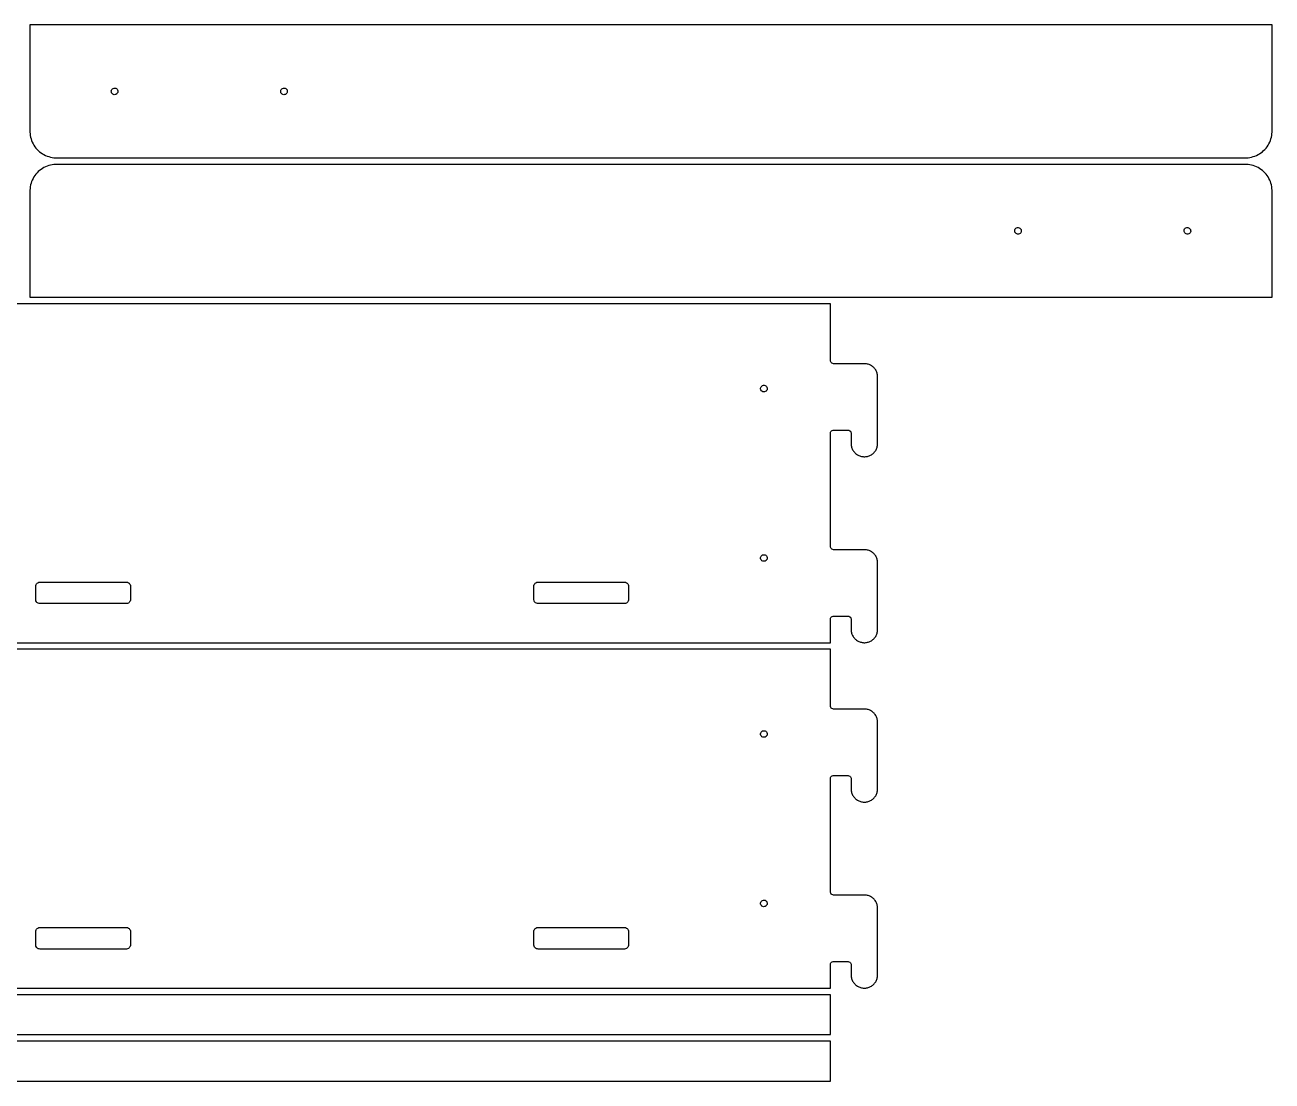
# Model space of a CAD drawing. Header units: metres. Extents: x -47 to 47, y -73 to 70.
# Drawn here: x -0.06 to 46.88, y 30.62 to 70.38 of the extents above; entities that cross this region are included whole.
import ezdxf

# ---------------------------------------------------------------- set-up
doc = ezdxf.new("R2010")
doc.units = ezdxf.units.M

msp = doc.modelspace()

# ---------------------------------------------------------------- linework, layer by layer
for p, q in [((46.875, 70.375), (0.125, 70.375)), ((0.125, 70.375), (0.125, 66.3423)), ((46.875, 66.3423), (46.875, 70.375)), ((3.18805, 67.8873), (3.19545, 67.9191)), ((3.18912, 67.8546), (3.18805, 67.8873)), ((3.19859, 67.8234), (3.18912, 67.8546)), ((3.19545, 67.9191), (3.21085, 67.9478)), ((3.21584, 67.7957), (3.19859, 67.8234)), ((3.21085, 67.9478), (3.23317, 67.9717)), ((3.23965, 67.7733), (3.21584, 67.7957)), ((3.23317, 67.9717), (3.26089, 67.9889)), ((3.26845, 67.7579), (3.23965, 67.7733)), ((3.26089, 67.9889), (3.29213, 67.9984)), ((3.30025, 67.7505), (3.26845, 67.7579)), ((3.29213, 67.9984), (3.32477, 67.9995)), ((3.33289, 67.7516), (3.30025, 67.7505)), ((3.32477, 67.9995), (3.35657, 67.9921)), ((3.36412, 67.7611), (3.33289, 67.7516)), ((3.35657, 67.9921), (3.38536, 67.9767)), ((3.39185, 67.7783), (3.36412, 67.7611)), ((3.38536, 67.9767), (3.40918, 67.9543)), ((3.41417, 67.8022), (3.39185, 67.7783)), ((3.40918, 67.9543), (3.42642, 67.9266)), ((3.42957, 67.8309), (3.41417, 67.8022)), ((3.42642, 67.9266), (3.4359, 67.8954)), ((3.43697, 67.8627), (3.42957, 67.8309)), ((3.4359, 67.8954), (3.43697, 67.8627)), ((9.56305, 67.8873), (9.57045, 67.9191)), ((9.56412, 67.8546), (9.56305, 67.8873)), ((9.57359, 67.8234), (9.56412, 67.8546)), ((9.57045, 67.9191), (9.58585, 67.9478)), ((9.59084, 67.7957), (9.57359, 67.8234)), ((9.58585, 67.9478), (9.60817, 67.9717)), ((9.61465, 67.7733), (9.59084, 67.7957)), ((9.60817, 67.9717), (9.63589, 67.9889)), ((9.64345, 67.7579), (9.61465, 67.7733)), ((9.63589, 67.9889), (9.66713, 67.9984)), ((9.67525, 67.7505), (9.64345, 67.7579)), ((9.66713, 67.9984), (9.69977, 67.9995)), ((9.70789, 67.7516), (9.67525, 67.7505)), ((9.69977, 67.9995), (9.73157, 67.9921)), ((9.73912, 67.7611), (9.70789, 67.7516)), ((9.73157, 67.9921), (9.76036, 67.9767)), ((9.76685, 67.7783), (9.73912, 67.7611)), ((9.76036, 67.9767), (9.78418, 67.9543)), ((9.78917, 67.8022), (9.76685, 67.7783)), ((9.78418, 67.9543), (9.80142, 67.9266)), ((9.80457, 67.8309), (9.78917, 67.8022)), ((9.80142, 67.9266), (9.8109, 67.8954)), ((9.81197, 67.8627), (9.80457, 67.8309)), ((9.8109, 67.8954), (9.81197, 67.8627)), ((0.125, 66.3423), (0.12929, 66.2769)), ((0.12929, 66.2769), (0.13783, 66.212)), ((0.13783, 66.212), (0.1506, 66.1478)), ((46.8494, 66.1478), (46.8622, 66.212)), ((46.8622, 66.212), (46.8707, 66.2769)), ((46.8707, 66.2769), (46.875, 66.3423)), ((0.1506, 66.1478), (0.16756, 66.0846)), ((0.16756, 66.0846), (0.1886, 66.0226)), ((0.1886, 66.0226), (0.21365, 65.9621)), ((0.21365, 65.9621), (0.24261, 65.9034)), ((0.24261, 65.9034), (0.27535, 65.8467)), ((0.27535, 65.8467), (0.31172, 65.7922)), ((0.31172, 65.7922), (0.35158, 65.7403)), ((0.35158, 65.7403), (0.39476, 65.6911)), ((46.6052, 65.691), (46.6484, 65.7403)), ((46.6484, 65.7403), (46.6883, 65.7922)), ((46.6883, 65.7922), (46.7247, 65.8466)), ((46.7247, 65.8466), (46.7574, 65.9033)), ((46.7574, 65.9033), (46.7863, 65.9621)), ((46.7863, 65.9621), (46.8114, 66.0226)), ((46.8114, 66.0226), (46.8324, 66.0845)), ((46.8324, 66.0845), (46.8494, 66.1478)), ((0.39476, 65.6911), (0.44105, 65.6448)), ((0.44105, 65.6448), (0.49028, 65.6016)), ((0.49028, 65.6016), (0.54222, 65.5617)), ((0.54222, 65.5617), (0.59666, 65.5253)), ((0.59666, 65.5253), (0.65335, 65.4926)), ((0.65335, 65.4926), (0.71208, 65.4637)), ((0.71208, 65.4637), (0.77257, 65.4386)), ((0.77257, 65.4386), (0.83456, 65.4176)), ((0.83456, 65.4176), (0.89781, 65.4006)), ((0.89781, 65.4006), (0.96202, 65.3878)), ((0.96202, 65.3878), (1.02693, 65.3793)), ((1.02693, 65.3793), (1.09227, 65.375)), ((1.09227, 65.375), (45.9077, 65.375)), ((45.9077, 65.375), (45.9731, 65.3793)), ((45.9731, 65.3793), (46.038, 65.3878)), ((46.038, 65.3878), (46.1022, 65.4006)), ((46.1022, 65.4006), (46.1654, 65.4175)), ((46.1654, 65.4175), (46.2274, 65.4386)), ((46.2274, 65.4386), (46.2879, 65.4636)), ((46.2879, 65.4636), (46.3466, 65.4926)), ((46.3466, 65.4926), (46.4033, 65.5253)), ((46.4033, 65.5253), (46.4578, 65.5617)), ((46.4578, 65.5617), (46.5097, 65.6016)), ((46.5097, 65.6016), (46.5589, 65.6447)), ((46.5589, 65.6447), (46.6052, 65.691)), ((0.39476, 64.8089), (0.35158, 64.7597)), ((0.44105, 64.8552), (0.39476, 64.8089)), ((0.49028, 64.8984), (0.44105, 64.8552)), ((0.54222, 64.9383), (0.49028, 64.8984)), ((0.59666, 64.9747), (0.54222, 64.9383)), ((0.65335, 65.0074), (0.59666, 64.9747)), ((0.71208, 65.0363), (0.65335, 65.0074)), ((0.77257, 65.0614), (0.71208, 65.0363)), ((0.83456, 65.0824), (0.77257, 65.0614)), ((0.89781, 65.0994), (0.83456, 65.0824)), ((0.96202, 65.1122), (0.89781, 65.0994)), ((1.02693, 65.1207), (0.96202, 65.1122)), ((1.09227, 65.125), (1.02693, 65.1207)), ((45.9077, 65.125), (1.09227, 65.125)), ((45.9731, 65.1207), (45.9077, 65.125)), ((46.038, 65.1122), (45.9731, 65.1207)), ((46.1022, 65.0994), (46.038, 65.1122)), ((46.1654, 65.0825), (46.1022, 65.0994)), ((46.2274, 65.0614), (46.1654, 65.0825)), ((46.2879, 65.0364), (46.2274, 65.0614)), ((46.3466, 65.0074), (46.2879, 65.0364)), ((46.4033, 64.9747), (46.3466, 65.0074)), ((46.4578, 64.9383), (46.4033, 64.9747)), ((46.5097, 64.8984), (46.4578, 64.9383)), ((46.5589, 64.8553), (46.5097, 64.8984)), ((46.6052, 64.809), (46.5589, 64.8553)), ((46.6484, 64.7597), (46.6052, 64.809)), ((0.1506, 64.3522), (0.13783, 64.288)), ((0.16756, 64.4154), (0.1506, 64.3522)), ((0.1886, 64.4774), (0.16756, 64.4154)), ((0.21365, 64.5379), (0.1886, 64.4774)), ((0.24261, 64.5966), (0.21365, 64.5379)), ((0.27535, 64.6533), (0.24261, 64.5966)), ((0.31172, 64.7078), (0.27535, 64.6533)), ((0.35158, 64.7597), (0.31172, 64.7078)), ((46.6883, 64.7078), (46.6484, 64.7597)), ((46.7247, 64.6534), (46.6883, 64.7078)), ((46.7574, 64.5967), (46.7247, 64.6534)), ((46.7863, 64.5379), (46.7574, 64.5967)), ((46.8114, 64.4774), (46.7863, 64.5379)), ((46.8324, 64.4155), (46.8114, 64.4774)), ((46.8494, 64.3522), (46.8324, 64.4155)), ((46.8622, 64.288), (46.8494, 64.3522)), ((0.12929, 64.2231), (0.125, 64.1577)), ((0.125, 64.1577), (0.125, 60.125)), ((0.13783, 64.288), (0.12929, 64.2231)), ((46.8707, 64.2231), (46.8622, 64.288)), ((46.875, 64.1577), (46.8707, 64.2231)), ((46.875, 60.125), (46.875, 64.1577)), ((37.188, 62.6373), (37.1954, 62.6691)), ((37.1891, 62.6046), (37.188, 62.6373)), ((37.1986, 62.5734), (37.1891, 62.6046)), ((37.1954, 62.6691), (37.2108, 62.6979)), ((37.2158, 62.5457), (37.1986, 62.5734)), ((37.2108, 62.6979), (37.2332, 62.7217)), ((37.2396, 62.5234), (37.2158, 62.5457)), ((37.2332, 62.7217), (37.2609, 62.7389)), ((37.2684, 62.508), (37.2396, 62.5234)), ((37.2609, 62.7389), (37.2921, 62.7484)), ((37.3002, 62.5006), (37.2684, 62.508)), ((37.2921, 62.7484), (37.3248, 62.7495)), ((37.3329, 62.5016), (37.3002, 62.5006)), ((37.3248, 62.7495), (37.3566, 62.7421)), ((37.3641, 62.5111), (37.3329, 62.5016)), ((37.3566, 62.7421), (37.3853, 62.7267)), ((37.3918, 62.5284), (37.3641, 62.5111)), ((37.3853, 62.7267), (37.4092, 62.7043)), ((37.4142, 62.5522), (37.3918, 62.5284)), ((37.4092, 62.7043), (37.4264, 62.6766)), ((37.4296, 62.581), (37.4142, 62.5522)), ((37.4264, 62.6766), (37.4359, 62.6454)), ((37.437, 62.6128), (37.4296, 62.581)), ((37.4359, 62.6454), (37.437, 62.6128)), ((43.563, 62.6373), (43.5704, 62.6691)), ((43.5641, 62.6046), (43.563, 62.6373)), ((43.5736, 62.5734), (43.5641, 62.6046)), ((43.5704, 62.6691), (43.5858, 62.6979)), ((43.5908, 62.5457), (43.5736, 62.5734)), ((43.5858, 62.6979), (43.6082, 62.7217)), ((43.6146, 62.5234), (43.5908, 62.5457)), ((43.6082, 62.7217), (43.6359, 62.7389)), ((43.6434, 62.508), (43.6146, 62.5234)), ((43.6359, 62.7389), (43.6671, 62.7484)), ((43.6752, 62.5006), (43.6434, 62.508)), ((43.6671, 62.7484), (43.6998, 62.7495)), ((43.7079, 62.5016), (43.6752, 62.5006)), ((43.6998, 62.7495), (43.7316, 62.7421)), ((43.7391, 62.5111), (43.7079, 62.5016)), ((43.7316, 62.7421), (43.7603, 62.7267)), ((43.7668, 62.5284), (43.7391, 62.5111)), ((43.7603, 62.7267), (43.7842, 62.7043)), ((43.7892, 62.5522), (43.7668, 62.5284)), ((43.7842, 62.7043), (43.8014, 62.6766)), ((43.8046, 62.581), (43.7892, 62.5522)), ((43.8014, 62.6766), (43.8109, 62.6454)), ((43.812, 62.6128), (43.8046, 62.581)), ((43.8109, 62.6454), (43.812, 62.6128)), ((0.125, 60.125), (46.875, 60.125)), ((30.25, 59.875), (-44.75, 59.875)), ((30.25, 57.75), (30.25, 59.875)), ((30.2532, 57.7216), (30.25, 57.75)), ((30.2647, 57.691), (30.2532, 57.7216)), ((30.2837, 57.6645), (30.2647, 57.691)), ((30.3089, 57.6438), (30.2837, 57.6645)), ((30.3387, 57.6303), (30.3089, 57.6438)), ((30.375, 57.625), (30.3387, 57.6303)), ((31.5476, 57.625), (30.375, 57.625)), ((31.5803, 57.6228), (31.5476, 57.625)), ((31.6127, 57.6186), (31.5803, 57.6228)), ((31.6448, 57.6122), (31.6127, 57.6186)), ((31.6765, 57.6037), (31.6448, 57.6122)), ((31.7075, 57.5932), (31.6765, 57.6037)), ((31.7377, 57.5807), (31.7075, 57.5932)), ((31.7671, 57.5662), (31.7377, 57.5807)), ((31.7954, 57.5498), (31.7671, 57.5662)), ((31.8226, 57.5316), (31.7954, 57.5498)), ((31.8486, 57.5117), (31.8226, 57.5316)), ((31.8732, 57.4901), (31.8486, 57.5117)), ((31.8964, 57.467), (31.8732, 57.4901)), ((31.918, 57.4424), (31.8964, 57.467)), ((31.9379, 57.4164), (31.918, 57.4424)), ((31.9561, 57.3892), (31.9379, 57.4164)), ((31.9724, 57.3608), (31.9561, 57.3892)), ((31.9869, 57.3315), (31.9724, 57.3608)), ((31.9995, 57.3012), (31.9869, 57.3315)), ((32.01, 57.2702), (31.9995, 57.3012)), ((32.0184, 57.2386), (32.01, 57.2702)), ((27.6707, 56.7842), (27.6984, 56.8014)), ((27.6984, 56.8014), (27.7296, 56.8109)), ((27.7296, 56.8109), (27.7623, 56.812)), ((27.7623, 56.812), (27.7941, 56.8046)), ((27.7941, 56.8046), (27.8228, 56.7892)), ((32.0248, 57.2065), (32.0184, 57.2386)), ((32.0291, 57.174), (32.0248, 57.2065)), ((32.0312, 57.1414), (32.0291, 57.174)), ((32.0312, 54.6086), (32.0312, 57.1414)), ((27.6255, 56.6998), (27.6329, 56.7316)), ((27.6266, 56.6671), (27.6255, 56.6998)), ((27.6361, 56.6359), (27.6266, 56.6671)), ((27.6329, 56.7316), (27.6483, 56.7603)), ((27.6533, 56.6082), (27.6361, 56.6359)), ((27.6483, 56.7603), (27.6707, 56.7842)), ((27.6771, 56.5858), (27.6533, 56.6082)), ((27.7059, 56.5704), (27.6771, 56.5858)), ((27.7377, 56.563), (27.7059, 56.5704)), ((27.7704, 56.5641), (27.7377, 56.563)), ((27.8016, 56.5736), (27.7704, 56.5641)), ((27.8293, 56.5908), (27.8016, 56.5736)), ((27.8228, 56.7892), (27.8467, 56.7668)), ((27.8517, 56.6146), (27.8293, 56.5908)), ((27.8467, 56.7668), (27.8639, 56.7391)), ((27.8671, 56.6434), (27.8517, 56.6146)), ((27.8639, 56.7391), (27.8734, 56.7079)), ((27.8745, 56.6752), (27.8671, 56.6434)), ((27.8734, 56.7079), (27.8745, 56.6752)), ((30.25, 50.75), (30.2505, 55.0123)), ((30.2505, 55.0123), (30.2579, 55.0441)), ((30.2579, 55.0441), (30.2733, 55.0728)), ((30.2733, 55.0728), (30.2957, 55.0967)), ((30.2957, 55.0967), (30.3234, 55.1139)), ((30.3234, 55.1139), (30.3546, 55.1234)), ((30.3546, 55.1234), (30.3873, 55.1245)), ((30.3873, 55.1245), (30.9185, 55.1245)), ((30.9185, 55.1245), (30.9503, 55.1171)), ((30.9503, 55.1171), (30.9791, 55.1017)), ((30.9791, 55.1017), (31.0029, 55.0793)), ((31.0029, 55.0793), (31.0202, 55.0516)), ((31.0202, 55.0516), (31.0296, 55.0204)), ((31.0296, 55.0204), (31.0312, 54.625)), ((31.0312, 54.625), (31.0334, 54.576)), ((31.0334, 54.576), (31.0377, 54.5435)), ((31.0377, 54.5435), (31.0441, 54.5114)), ((31.0441, 54.5114), (31.0525, 54.4798)), ((31.0525, 54.4798), (31.063, 54.4488)), ((31.063, 54.4488), (31.0756, 54.4185)), ((31.9869, 54.4185), (31.9995, 54.4488)), ((31.9995, 54.4488), (32.01, 54.4798)), ((32.01, 54.4798), (32.0184, 54.5114)), ((32.0184, 54.5114), (32.0248, 54.5435)), ((32.0248, 54.5435), (32.0291, 54.576)), ((32.0291, 54.576), (32.0312, 54.6086)), ((31.0756, 54.4185), (31.0901, 54.3892)), ((31.0901, 54.3892), (31.1064, 54.3608)), ((31.1064, 54.3608), (31.1246, 54.3336)), ((31.1246, 54.3336), (31.1445, 54.3076)), ((31.1445, 54.3076), (31.1661, 54.283)), ((31.1661, 54.283), (31.1893, 54.2599)), ((31.1893, 54.2599), (31.2139, 54.2383)), ((31.2139, 54.2383), (31.2399, 54.2184)), ((31.2399, 54.2184), (31.2671, 54.2002)), ((31.2671, 54.2002), (31.2954, 54.1838)), ((31.2954, 54.1838), (31.3248, 54.1693)), ((31.3248, 54.1693), (31.355, 54.1568)), ((31.355, 54.1568), (31.386, 54.1463)), ((31.386, 54.1463), (31.4177, 54.1378)), ((31.4177, 54.1378), (31.4498, 54.1314)), ((31.4498, 54.1314), (31.4822, 54.1272)), ((31.4822, 54.1272), (31.5149, 54.125)), ((31.5149, 54.125), (31.5476, 54.125)), ((31.5476, 54.125), (31.5803, 54.1272)), ((31.5803, 54.1272), (31.6127, 54.1314)), ((31.6127, 54.1314), (31.6448, 54.1378)), ((31.6448, 54.1378), (31.6765, 54.1463)), ((31.6765, 54.1463), (31.7075, 54.1568)), ((31.7075, 54.1568), (31.7377, 54.1693)), ((31.7377, 54.1693), (31.7671, 54.1838)), ((31.7671, 54.1838), (31.7954, 54.2002)), ((31.7954, 54.2002), (31.8226, 54.2184)), ((31.8226, 54.2184), (31.8486, 54.2383)), ((31.8486, 54.2383), (31.8732, 54.2599)), ((31.8732, 54.2599), (31.8964, 54.283)), ((31.8964, 54.283), (31.918, 54.3076)), ((31.918, 54.3076), (31.9379, 54.3336)), ((31.9379, 54.3336), (31.9561, 54.3608)), ((31.9561, 54.3608), (31.9724, 54.3892)), ((31.9724, 54.3892), (31.9869, 54.4185)), ((30.2532, 50.7216), (30.25, 50.75)), ((30.2647, 50.691), (30.2532, 50.7216)), ((27.6255, 50.3248), (27.6329, 50.3566)), ((27.6266, 50.2921), (27.6255, 50.3248)), ((27.6361, 50.2609), (27.6266, 50.2921)), ((27.6329, 50.3566), (27.6483, 50.3854)), ((27.6533, 50.2332), (27.6361, 50.2609)), ((27.6483, 50.3854), (27.6707, 50.4092)), ((27.6771, 50.2108), (27.6533, 50.2332)), ((27.6707, 50.4092), (27.6984, 50.4264)), ((27.6984, 50.4264), (27.7296, 50.4359)), ((27.7296, 50.4359), (27.7623, 50.437)), ((27.7623, 50.437), (27.7941, 50.4296)), ((27.7941, 50.4296), (27.8228, 50.4142)), ((27.8228, 50.4142), (27.8467, 50.3918)), ((27.8517, 50.2397), (27.8293, 50.2158)), ((27.8467, 50.3918), (27.8639, 50.3641)), ((27.8671, 50.2684), (27.8517, 50.2397)), ((27.8639, 50.3641), (27.8734, 50.3329)), ((27.8745, 50.3002), (27.8671, 50.2684)), ((27.8734, 50.3329), (27.8745, 50.3002)), ((30.2837, 50.6645), (30.2647, 50.691)), ((30.3089, 50.6438), (30.2837, 50.6645)), ((30.3387, 50.6303), (30.3089, 50.6438)), ((30.375, 50.625), (30.3387, 50.6303)), ((31.5476, 50.625), (30.375, 50.625)), ((31.5803, 50.6228), (31.5476, 50.625)), ((31.6127, 50.6186), (31.5803, 50.6228)), ((31.6448, 50.6122), (31.6127, 50.6186)), ((31.6765, 50.6037), (31.6448, 50.6122)), ((31.7075, 50.5932), (31.6765, 50.6037)), ((31.7377, 50.5807), (31.7075, 50.5932)), ((31.7671, 50.5662), (31.7377, 50.5807)), ((31.7954, 50.5498), (31.7671, 50.5662)), ((31.8226, 50.5316), (31.7954, 50.5498)), ((31.8486, 50.5117), (31.8226, 50.5316)), ((31.8732, 50.4901), (31.8486, 50.5117)), ((31.8964, 50.467), (31.8732, 50.4901)), ((31.918, 50.4424), (31.8964, 50.467)), ((31.9379, 50.4164), (31.918, 50.4424)), ((31.9561, 50.3892), (31.9379, 50.4164)), ((31.9724, 50.3608), (31.9561, 50.3892)), ((31.9869, 50.3315), (31.9724, 50.3608)), ((31.9995, 50.3012), (31.9869, 50.3315)), ((32.01, 50.2702), (31.9995, 50.3012)), ((32.0184, 50.2386), (32.01, 50.2702)), ((32.0248, 50.2065), (32.0184, 50.2386)), ((27.7059, 50.1954), (27.6771, 50.2108)), ((27.7377, 50.188), (27.7059, 50.1954)), ((27.7704, 50.1891), (27.7377, 50.188)), ((27.8016, 50.1986), (27.7704, 50.1891)), ((27.8293, 50.2158), (27.8016, 50.1986)), ((32.0291, 50.174), (32.0248, 50.2065)), ((32.0312, 50.1414), (32.0291, 50.174)), ((32.0312, 47.6086), (32.0312, 50.1414)), ((0.34576, 49.2755), (0.35761, 49.3145)), ((0.35761, 49.3145), (0.37293, 49.341)), ((0.37293, 49.341), (0.39314, 49.3641)), ((0.39314, 49.3641), (0.41745, 49.3828)), ((0.41745, 49.3828), (0.45462, 49.3996)), ((0.45462, 49.3996), (0.48468, 49.4056)), ((0.48468, 49.4056), (3.76532, 49.4056)), ((3.76532, 49.4056), (3.79538, 49.3996)), ((3.79538, 49.3996), (3.83255, 49.3828)), ((3.83255, 49.3828), (3.85686, 49.3641)), ((3.85686, 49.3641), (3.87708, 49.341)), ((3.87708, 49.341), (3.8924, 49.3145)), ((3.8924, 49.3145), (3.90424, 49.2755)), ((19.0958, 49.2755), (19.1076, 49.3145)), ((19.1076, 49.3145), (19.1229, 49.341)), ((19.1229, 49.341), (19.1431, 49.3641)), ((19.1431, 49.3641), (19.1674, 49.3828)), ((19.1674, 49.3828), (19.2046, 49.3996)), ((19.2046, 49.3996), (19.2347, 49.4056)), ((19.2347, 49.4056), (22.5153, 49.4056)), ((22.5153, 49.4056), (22.5454, 49.3996)), ((22.5454, 49.3996), (22.5826, 49.3828)), ((22.5826, 49.3828), (22.6069, 49.3641)), ((22.6069, 49.3641), (22.6271, 49.341)), ((22.6271, 49.341), (22.6424, 49.3145)), ((22.6424, 49.3145), (22.6542, 49.2755)), ((0.34375, 49.2449), (0.34576, 49.2755)), ((0.34375, 48.7449), (0.34375, 49.2449)), ((3.90424, 49.2755), (3.90625, 49.2449)), ((3.90625, 49.2449), (3.90625, 48.7449)), ((19.0938, 49.2449), (19.0958, 49.2755)), ((19.0938, 48.7449), (19.0938, 49.2449)), ((22.6542, 49.2755), (22.6562, 49.2449)), ((22.6562, 49.2449), (22.6562, 48.7449)), ((0.3504, 48.7046), (0.34375, 48.7449)), ((0.36725, 48.6674), (0.3504, 48.7046)), ((0.38591, 48.6431), (0.36725, 48.6674)), ((0.40895, 48.6229), (0.38591, 48.6431)), ((0.43549, 48.6076), (0.40895, 48.6229)), ((0.47455, 48.5958), (0.43549, 48.6076)), ((0.50513, 48.5938), (0.47455, 48.5958)), ((3.75511, 48.5938), (0.50513, 48.5938)), ((3.79538, 48.6004), (3.75511, 48.5938)), ((3.83255, 48.6172), (3.79538, 48.6004)), ((3.85686, 48.6359), (3.83255, 48.6172)), ((3.87708, 48.659), (3.85686, 48.6359)), ((3.8924, 48.6855), (3.87708, 48.659)), ((3.90424, 48.7245), (3.8924, 48.6855)), ((3.90625, 48.7449), (3.90424, 48.7245)), ((19.1004, 48.7046), (19.0938, 48.7449)), ((19.1172, 48.6674), (19.1004, 48.7046)), ((19.1359, 48.6431), (19.1172, 48.6674)), ((19.159, 48.6229), (19.1359, 48.6431)), ((19.1855, 48.6076), (19.159, 48.6229)), ((19.2245, 48.5958), (19.1855, 48.6076)), ((19.2551, 48.5938), (19.2245, 48.5958)), ((22.5051, 48.5938), (19.2551, 48.5938)), ((22.5454, 48.6004), (22.5051, 48.5938)), ((22.5826, 48.6172), (22.5454, 48.6004)), ((22.6069, 48.6359), (22.5826, 48.6172)), ((22.6271, 48.659), (22.6069, 48.6359)), ((22.6424, 48.6855), (22.6271, 48.659)), ((22.6542, 48.7245), (22.6424, 48.6855)), ((22.6562, 48.7449), (22.6542, 48.7245)), ((30.25, 47.125), (30.2505, 48.0123)), ((30.2505, 48.0123), (30.2579, 48.0441)), ((30.2579, 48.0441), (30.2733, 48.0728)), ((30.2733, 48.0728), (30.2957, 48.0967)), ((30.2957, 48.0967), (30.3234, 48.1139)), ((30.3234, 48.1139), (30.3546, 48.1234)), ((30.3546, 48.1234), (30.3873, 48.1245)), ((30.3873, 48.1245), (30.9185, 48.1245)), ((30.9185, 48.1245), (30.9503, 48.1171)), ((30.9503, 48.1171), (30.9791, 48.1017)), ((30.9791, 48.1017), (31.0029, 48.0793)), ((31.0029, 48.0793), (31.0202, 48.0516)), ((31.0202, 48.0516), (31.0296, 48.0204)), ((31.0296, 48.0204), (31.0312, 47.625)), ((31.0312, 47.625), (31.0334, 47.576)), ((31.0334, 47.576), (31.0377, 47.5435)), ((31.0377, 47.5435), (31.0441, 47.5114)), ((31.0441, 47.5114), (31.0525, 47.4798)), ((31.0525, 47.4798), (31.063, 47.4488)), ((31.063, 47.4488), (31.0756, 47.4185)), ((31.0756, 47.4185), (31.0901, 47.3892)), ((31.9724, 47.3892), (31.9869, 47.4185)), ((31.9869, 47.4185), (31.9995, 47.4488)), ((31.9995, 47.4488), (32.01, 47.4798)), ((32.01, 47.4798), (32.0184, 47.5114)), ((32.0184, 47.5114), (32.0248, 47.5435)), ((32.0248, 47.5435), (32.0291, 47.576)), ((32.0291, 47.576), (32.0312, 47.6086)), ((-44.75, 47.125), (30.25, 47.125)), ((31.0901, 47.3892), (31.1064, 47.3608)), ((31.1064, 47.3608), (31.1246, 47.3336)), ((31.1246, 47.3336), (31.1445, 47.3076)), ((31.1445, 47.3076), (31.1661, 47.283)), ((31.1661, 47.283), (31.1893, 47.2599)), ((31.1893, 47.2599), (31.2139, 47.2383)), ((31.2139, 47.2383), (31.2399, 47.2184)), ((31.2399, 47.2184), (31.2671, 47.2002)), ((31.2671, 47.2002), (31.2954, 47.1838)), ((31.2954, 47.1838), (31.3248, 47.1693)), ((31.3248, 47.1693), (31.355, 47.1568)), ((31.355, 47.1568), (31.386, 47.1463)), ((31.386, 47.1463), (31.4177, 47.1378)), ((31.4177, 47.1378), (31.4498, 47.1314)), ((31.4498, 47.1314), (31.4822, 47.1272)), ((31.4822, 47.1272), (31.5149, 47.125)), ((31.5149, 47.125), (31.5476, 47.125)), ((31.5476, 47.125), (31.5803, 47.1272)), ((31.5803, 47.1272), (31.6127, 47.1314)), ((31.6127, 47.1314), (31.6448, 47.1378)), ((31.6448, 47.1378), (31.6765, 47.1463)), ((31.6765, 47.1463), (31.7075, 47.1568)), ((31.7075, 47.1568), (31.7377, 47.1693)), ((31.7377, 47.1693), (31.7671, 47.1838)), ((31.7671, 47.1838), (31.7954, 47.2002)), ((31.7954, 47.2002), (31.8226, 47.2184)), ((31.8226, 47.2184), (31.8486, 47.2383)), ((31.8486, 47.2383), (31.8732, 47.2599)), ((31.8732, 47.2599), (31.8964, 47.283)), ((31.8964, 47.283), (31.918, 47.3076)), ((31.918, 47.3076), (31.9379, 47.3336)), ((31.9379, 47.3336), (31.9561, 47.3608)), ((31.9561, 47.3608), (31.9724, 47.3892)), ((30.25, 46.875), (-44.75, 46.875)), ((30.25, 44.75), (30.25, 46.875)), ((30.2532, 44.7216), (30.25, 44.75)), ((30.2647, 44.691), (30.2532, 44.7216)), ((30.2837, 44.6645), (30.2647, 44.691)), ((30.3089, 44.6438), (30.2837, 44.6645)), ((30.3387, 44.6303), (30.3089, 44.6438)), ((30.375, 44.625), (30.3387, 44.6303)), ((31.5476, 44.625), (30.375, 44.625)), ((31.5803, 44.6228), (31.5476, 44.625)), ((31.6127, 44.6186), (31.5803, 44.6228)), ((31.6448, 44.6122), (31.6127, 44.6186)), ((31.6765, 44.6037), (31.6448, 44.6122)), ((31.7075, 44.5932), (31.6765, 44.6037)), ((31.7377, 44.5807), (31.7075, 44.5932)), ((31.7671, 44.5662), (31.7377, 44.5807)), ((31.7954, 44.5498), (31.7671, 44.5662)), ((31.8226, 44.5316), (31.7954, 44.5498)), ((31.8486, 44.5117), (31.8226, 44.5316)), ((31.8732, 44.4901), (31.8486, 44.5117)), ((31.8964, 44.467), (31.8732, 44.4901)), ((31.918, 44.4424), (31.8964, 44.467)), ((31.9379, 44.4164), (31.918, 44.4424)), ((31.9561, 44.3892), (31.9379, 44.4164)), ((31.9724, 44.3608), (31.9561, 44.3892)), ((31.9869, 44.3315), (31.9724, 44.3608)), ((31.9995, 44.3012), (31.9869, 44.3315)), ((32.01, 44.2702), (31.9995, 44.3012)), ((32.0184, 44.2386), (32.01, 44.2702)), ((32.0248, 44.2065), (32.0184, 44.2386)), ((32.0291, 44.174), (32.0248, 44.2065)), ((32.0312, 44.1414), (32.0291, 44.174)), ((32.0312, 41.6086), (32.0312, 44.1414)), ((27.6255, 43.6998), (27.6329, 43.7316)), ((27.6266, 43.6671), (27.6255, 43.6998)), ((27.6361, 43.6359), (27.6266, 43.6671)), ((27.6329, 43.7316), (27.6483, 43.7603)), ((27.6483, 43.7603), (27.6707, 43.7842)), ((27.6707, 43.7842), (27.6984, 43.8014)), ((27.6984, 43.8014), (27.7296, 43.8109)), ((27.7296, 43.8109), (27.7623, 43.812)), ((27.7623, 43.812), (27.7941, 43.8046)), ((27.7941, 43.8046), (27.8228, 43.7892)), ((27.8228, 43.7892), (27.8467, 43.7668)), ((27.8467, 43.7668), (27.8639, 43.7391)), ((27.8639, 43.7391), (27.8734, 43.7079)), ((27.8745, 43.6752), (27.8671, 43.6434)), ((27.8734, 43.7079), (27.8745, 43.6752)), ((27.6533, 43.6082), (27.6361, 43.6359)), ((27.6771, 43.5858), (27.6533, 43.6082)), ((27.7059, 43.5704), (27.6771, 43.5858)), ((27.7377, 43.563), (27.7059, 43.5704)), ((27.7704, 43.5641), (27.7377, 43.563)), ((27.8016, 43.5736), (27.7704, 43.5641)), ((27.8293, 43.5908), (27.8016, 43.5736)), ((27.8517, 43.6146), (27.8293, 43.5908)), ((27.8671, 43.6434), (27.8517, 43.6146)), ((30.25, 37.75), (30.2505, 42.0123)), ((30.2505, 42.0123), (30.2579, 42.0441)), ((30.2579, 42.0441), (30.2733, 42.0728)), ((30.2733, 42.0728), (30.2957, 42.0967)), ((30.2957, 42.0967), (30.3234, 42.1139)), ((30.3234, 42.1139), (30.3546, 42.1234)), ((30.3546, 42.1234), (30.3873, 42.1245)), ((30.3873, 42.1245), (30.9185, 42.1245)), ((30.9185, 42.1245), (30.9503, 42.1171)), ((30.9503, 42.1171), (30.9791, 42.1017)), ((30.9791, 42.1017), (31.0029, 42.0793)), ((31.0029, 42.0793), (31.0202, 42.0516)), ((31.0202, 42.0516), (31.0296, 42.0204)), ((31.0296, 42.0204), (31.0312, 41.625)), ((31.0312, 41.625), (31.0334, 41.576)), ((31.0334, 41.576), (31.0377, 41.5435)), ((31.0377, 41.5435), (31.0441, 41.5114)), ((31.0441, 41.5114), (31.0525, 41.4798)), ((31.0525, 41.4798), (31.063, 41.4488)), ((31.063, 41.4488), (31.0756, 41.4185)), ((31.0756, 41.4185), (31.0901, 41.3892)), ((31.0901, 41.3892), (31.1064, 41.3608)), ((31.1064, 41.3608), (31.1246, 41.3336)), ((31.1246, 41.3336), (31.1445, 41.3076)), ((31.1445, 41.3076), (31.1661, 41.283)), ((31.8964, 41.283), (31.918, 41.3076)), ((31.918, 41.3076), (31.9379, 41.3336)), ((31.9379, 41.3336), (31.9561, 41.3608)), ((31.9561, 41.3608), (31.9724, 41.3892)), ((31.9724, 41.3892), (31.9869, 41.4185)), ((31.9869, 41.4185), (31.9995, 41.4488)), ((31.9995, 41.4488), (32.01, 41.4798)), ((32.01, 41.4798), (32.0184, 41.5114)), ((32.0184, 41.5114), (32.0248, 41.5435)), ((32.0248, 41.5435), (32.0291, 41.576)), ((32.0291, 41.576), (32.0312, 41.6086)), ((31.1661, 41.283), (31.1893, 41.2599)), ((31.1893, 41.2599), (31.2139, 41.2383)), ((31.2139, 41.2383), (31.2399, 41.2184)), ((31.2399, 41.2184), (31.2671, 41.2002)), ((31.2671, 41.2002), (31.2954, 41.1838)), ((31.2954, 41.1838), (31.3248, 41.1693)), ((31.3248, 41.1693), (31.355, 41.1568)), ((31.355, 41.1568), (31.386, 41.1463)), ((31.386, 41.1463), (31.4177, 41.1378)), ((31.4177, 41.1378), (31.4498, 41.1314)), ((31.4498, 41.1314), (31.4822, 41.1272)), ((31.4822, 41.1272), (31.5149, 41.125)), ((31.5149, 41.125), (31.5476, 41.125)), ((31.5476, 41.125), (31.5803, 41.1272)), ((31.5803, 41.1272), (31.6127, 41.1314)), ((31.6127, 41.1314), (31.6448, 41.1378)), ((31.6448, 41.1378), (31.6765, 41.1463)), ((31.6765, 41.1463), (31.7075, 41.1568)), ((31.7075, 41.1568), (31.7377, 41.1693)), ((31.7377, 41.1693), (31.7671, 41.1838)), ((31.7671, 41.1838), (31.7954, 41.2002)), ((31.7954, 41.2002), (31.8226, 41.2184)), ((31.8226, 41.2184), (31.8486, 41.2383)), ((31.8486, 41.2383), (31.8732, 41.2599)), ((31.8732, 41.2599), (31.8964, 41.283)), ((30.2532, 37.7216), (30.25, 37.75)), ((30.2647, 37.691), (30.2532, 37.7216)), ((30.2837, 37.6645), (30.2647, 37.691)), ((30.3089, 37.6438), (30.2837, 37.6645)), ((30.3387, 37.6303), (30.3089, 37.6438)), ((30.375, 37.625), (30.3387, 37.6303)), ((31.5476, 37.625), (30.375, 37.625)), ((31.5803, 37.6228), (31.5476, 37.625)), ((31.6127, 37.6186), (31.5803, 37.6228)), ((31.6448, 37.6122), (31.6127, 37.6186)), ((31.6765, 37.6037), (31.6448, 37.6122)), ((31.7075, 37.5932), (31.6765, 37.6037)), ((31.7377, 37.5807), (31.7075, 37.5932)), ((31.7671, 37.5662), (31.7377, 37.5807)), ((31.7954, 37.5498), (31.7671, 37.5662)), ((27.6255, 37.3248), (27.6329, 37.3566)), ((27.6266, 37.2921), (27.6255, 37.3248)), ((27.6361, 37.2609), (27.6266, 37.2921)), ((27.6329, 37.3566), (27.6483, 37.3854)), ((27.6533, 37.2332), (27.6361, 37.2609)), ((27.6483, 37.3854), (27.6707, 37.4092)), ((27.6771, 37.2108), (27.6533, 37.2332)), ((27.6707, 37.4092), (27.6984, 37.4264)), ((27.7059, 37.1954), (27.6771, 37.2108)), ((27.6984, 37.4264), (27.7296, 37.4359)), ((27.7377, 37.188), (27.7059, 37.1954)), ((27.7296, 37.4359), (27.7623, 37.437)), ((27.7704, 37.1891), (27.7377, 37.188)), ((27.7623, 37.437), (27.7941, 37.4296)), ((27.8016, 37.1986), (27.7704, 37.1891)), ((27.7941, 37.4296), (27.8228, 37.4142)), ((27.8293, 37.2158), (27.8016, 37.1986)), ((27.8228, 37.4142), (27.8467, 37.3918)), ((27.8517, 37.2397), (27.8293, 37.2158)), ((27.8467, 37.3918), (27.8639, 37.3641)), ((27.8671, 37.2684), (27.8517, 37.2397)), ((27.8639, 37.3641), (27.8734, 37.3329)), ((27.8745, 37.3002), (27.8671, 37.2684)), ((27.8734, 37.3329), (27.8745, 37.3002)), ((31.8226, 37.5316), (31.7954, 37.5498)), ((31.8486, 37.5117), (31.8226, 37.5316)), ((31.8732, 37.4901), (31.8486, 37.5117)), ((31.8964, 37.467), (31.8732, 37.4901)), ((31.918, 37.4424), (31.8964, 37.467)), ((31.9379, 37.4164), (31.918, 37.4424)), ((31.9561, 37.3892), (31.9379, 37.4164)), ((31.9724, 37.3608), (31.9561, 37.3892)), ((31.9869, 37.3315), (31.9724, 37.3608)), ((31.9995, 37.3012), (31.9869, 37.3315)), ((32.01, 37.2702), (31.9995, 37.3012)), ((32.0184, 37.2386), (32.01, 37.2702)), ((32.0248, 37.2065), (32.0184, 37.2386)), ((32.0291, 37.174), (32.0248, 37.2065)), ((32.0312, 37.1414), (32.0291, 37.174)), ((32.0312, 34.6086), (32.0312, 37.1414)), ((0.34375, 36.2449), (0.34576, 36.2755)), ((0.34375, 35.7449), (0.34375, 36.2449)), ((0.34576, 36.2755), (0.35761, 36.3145)), ((0.35761, 36.3145), (0.37293, 36.341)), ((0.37293, 36.341), (0.39314, 36.3641)), ((0.39314, 36.3641), (0.41745, 36.3828)), ((0.41745, 36.3828), (0.45462, 36.3996)), ((0.45462, 36.3996), (0.48468, 36.4056)), ((0.48468, 36.4056), (3.76532, 36.4056)), ((3.76532, 36.4056), (3.79538, 36.3996)), ((3.79538, 36.3996), (3.83255, 36.3828)), ((3.83255, 36.3828), (3.85686, 36.3641)), ((3.85686, 36.3641), (3.87708, 36.341)), ((3.87708, 36.341), (3.8924, 36.3145)), ((3.8924, 36.3145), (3.90424, 36.2755)), ((3.90424, 36.2755), (3.90625, 36.2449)), ((3.90625, 36.2449), (3.90625, 35.7449)), ((19.0938, 36.2449), (19.0958, 36.2755)), ((19.0938, 35.7449), (19.0938, 36.2449)), ((19.0958, 36.2755), (19.1076, 36.3145)), ((19.1076, 36.3145), (19.1229, 36.341)), ((19.1229, 36.341), (19.1431, 36.3641)), ((19.1431, 36.3641), (19.1674, 36.3828)), ((19.1674, 36.3828), (19.2046, 36.3996)), ((19.2046, 36.3996), (19.2347, 36.4056)), ((19.2347, 36.4056), (22.5153, 36.4056)), ((22.5153, 36.4056), (22.5454, 36.3996)), ((22.5454, 36.3996), (22.5826, 36.3828)), ((22.5826, 36.3828), (22.6069, 36.3641)), ((22.6069, 36.3641), (22.6271, 36.341)), ((22.6271, 36.341), (22.6424, 36.3145)), ((22.6424, 36.3145), (22.6542, 36.2755)), ((22.6542, 36.2755), (22.6562, 36.2449)), ((22.6562, 36.2449), (22.6562, 35.7449)), ((0.3504, 35.7046), (0.34375, 35.7449)), ((0.36725, 35.6674), (0.3504, 35.7046)), ((3.8924, 35.6855), (3.87708, 35.659)), ((3.90424, 35.7245), (3.8924, 35.6855)), ((3.90625, 35.7449), (3.90424, 35.7245)), ((19.1004, 35.7046), (19.0938, 35.7449)), ((19.1172, 35.6674), (19.1004, 35.7046)), ((22.6424, 35.6855), (22.6271, 35.659)), ((22.6542, 35.7245), (22.6424, 35.6855)), ((22.6562, 35.7449), (22.6542, 35.7245)), ((0.38591, 35.6431), (0.36725, 35.6674)), ((0.40895, 35.6229), (0.38591, 35.6431)), ((0.43549, 35.6076), (0.40895, 35.6229)), ((0.47455, 35.5958), (0.43549, 35.6076)), ((0.50513, 35.5938), (0.47455, 35.5958)), ((3.75511, 35.5938), (0.50513, 35.5938)), ((3.79538, 35.6004), (3.75511, 35.5938)), ((3.83255, 35.6172), (3.79538, 35.6004)), ((3.85686, 35.6359), (3.83255, 35.6172)), ((3.87708, 35.659), (3.85686, 35.6359)), ((19.1359, 35.6431), (19.1172, 35.6674)), ((19.159, 35.6229), (19.1359, 35.6431)), ((19.1855, 35.6076), (19.159, 35.6229)), ((19.2245, 35.5958), (19.1855, 35.6076)), ((19.2551, 35.5938), (19.2245, 35.5958)), ((22.5051, 35.5938), (19.2551, 35.5938)), ((22.5454, 35.6004), (22.5051, 35.5938)), ((22.5826, 35.6172), (22.5454, 35.6004)), ((22.6069, 35.6359), (22.5826, 35.6172)), ((22.6271, 35.659), (22.6069, 35.6359)), ((30.25, 34.125), (30.2505, 35.0123)), ((30.2505, 35.0123), (30.2579, 35.0441)), ((30.2579, 35.0441), (30.2733, 35.0728)), ((30.2733, 35.0728), (30.2957, 35.0967)), ((30.2957, 35.0967), (30.3234, 35.1139)), ((30.3234, 35.1139), (30.3546, 35.1234)), ((30.3546, 35.1234), (30.3873, 35.1245)), ((30.3873, 35.1245), (30.9185, 35.1245)), ((30.9185, 35.1245), (30.9503, 35.1171)), ((30.9503, 35.1171), (30.9791, 35.1017)), ((30.9791, 35.1017), (31.0029, 35.0793)), ((31.0029, 35.0793), (31.0202, 35.0516)), ((31.0202, 35.0516), (31.0296, 35.0204)), ((31.0296, 35.0204), (31.0312, 34.625)), ((31.0312, 34.625), (31.0334, 34.576)), ((31.0334, 34.576), (31.0377, 34.5435)), ((31.0377, 34.5435), (31.0441, 34.5114)), ((31.0441, 34.5114), (31.0525, 34.4798)), ((31.0525, 34.4798), (31.063, 34.4488)), ((31.063, 34.4488), (31.0756, 34.4185)), ((31.0756, 34.4185), (31.0901, 34.3892)), ((31.0901, 34.3892), (31.1064, 34.3608)), ((31.1064, 34.3608), (31.1246, 34.3336)), ((31.1246, 34.3336), (31.1445, 34.3076)), ((31.1445, 34.3076), (31.1661, 34.283)), ((31.1661, 34.283), (31.1893, 34.2599)), ((31.8732, 34.2599), (31.8964, 34.283)), ((31.8964, 34.283), (31.918, 34.3076)), ((31.918, 34.3076), (31.9379, 34.3336)), ((31.9379, 34.3336), (31.9561, 34.3608)), ((31.9561, 34.3608), (31.9724, 34.3892)), ((31.9724, 34.3892), (31.9869, 34.4185)), ((31.9869, 34.4185), (31.9995, 34.4488)), ((31.9995, 34.4488), (32.01, 34.4798)), ((32.01, 34.4798), (32.0184, 34.5114)), ((32.0184, 34.5114), (32.0248, 34.5435)), ((32.0248, 34.5435), (32.0291, 34.576)), ((32.0291, 34.576), (32.0312, 34.6086)), ((-44.75, 34.125), (30.25, 34.125)), ((30.25, 33.875), (-44.75, 33.875)), ((30.25, 32.375), (30.25, 33.875)), ((31.1893, 34.2599), (31.2139, 34.2383)), ((31.2139, 34.2383), (31.2399, 34.2184)), ((31.2399, 34.2184), (31.2671, 34.2002)), ((31.2671, 34.2002), (31.2954, 34.1838)), ((31.2954, 34.1838), (31.3248, 34.1693)), ((31.3248, 34.1693), (31.355, 34.1568)), ((31.355, 34.1568), (31.386, 34.1463)), ((31.386, 34.1463), (31.4177, 34.1378)), ((31.4177, 34.1378), (31.4498, 34.1314)), ((31.4498, 34.1314), (31.4822, 34.1272)), ((31.4822, 34.1272), (31.5149, 34.125)), ((31.5149, 34.125), (31.5476, 34.125)), ((31.5476, 34.125), (31.5803, 34.1272)), ((31.5803, 34.1272), (31.6127, 34.1314)), ((31.6127, 34.1314), (31.6448, 34.1378)), ((31.6448, 34.1378), (31.6765, 34.1463)), ((31.6765, 34.1463), (31.7075, 34.1568)), ((31.7075, 34.1568), (31.7377, 34.1693)), ((31.7377, 34.1693), (31.7671, 34.1838)), ((31.7671, 34.1838), (31.7954, 34.2002)), ((31.7954, 34.2002), (31.8226, 34.2184)), ((31.8226, 34.2184), (31.8486, 34.2383)), ((31.8486, 34.2383), (31.8732, 34.2599)), ((-44.75, 32.375), (30.25, 32.375)), ((30.25, 32.125), (-44.75, 32.125)), ((30.25, 30.625), (30.25, 32.125)), ((-44.75, 30.625), (30.25, 30.625))]:
    msp.add_line(p, q)

doc.saveas('drawing.dxf')
